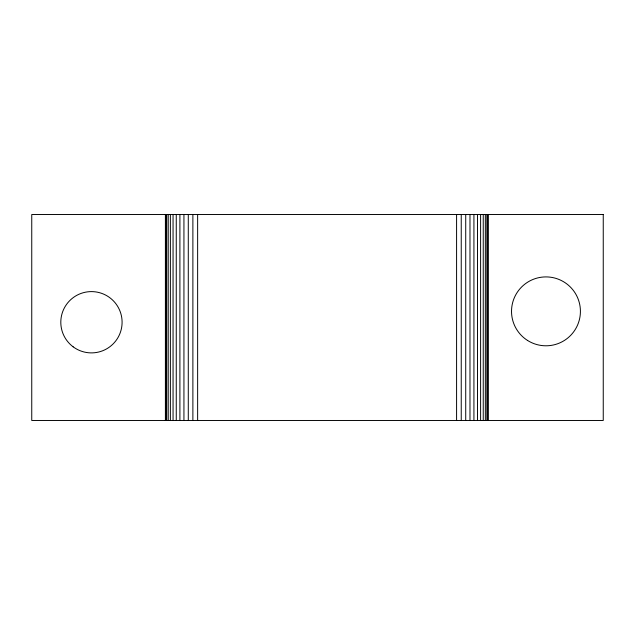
<?xml version="1.0" encoding="UTF-8"?>
<svg xmlns="http://www.w3.org/2000/svg" width="635" height="635" viewBox="0 0 635 635"><rect width="100%" height="100%" fill="white"/><g stroke="black" fill="none" stroke-linecap="round" stroke-linejoin="round"><path stroke-width="0.95" d="M488.101 214.527L488.101 420.473M487.791 214.527L487.791 420.473M486.862 214.527L486.862 420.473M485.338 214.527L485.338 420.473M483.243 214.527L483.243 420.473M480.608 214.527L480.608 420.473M477.488 214.527L477.488 420.473M473.924 214.527L473.924 420.473M469.979 214.527L469.979 420.473M465.725 214.527L465.725 420.473M461.24 214.527L461.24 420.473M456.589 214.527L456.589 420.473M197.636 214.527L197.636 420.473M192.881 214.527L192.881 420.473M188.285 214.527L188.285 420.473M183.936 214.527L183.936 420.473M179.903 214.527L179.903 420.473M176.26 214.527L176.26 420.473M173.061 214.527L173.061 420.473M170.37 214.527L170.37 420.473M168.227 214.527L168.227 420.473M166.664 214.527L166.664 420.473M165.719 214.527L165.719 420.473M165.402 214.527L165.402 420.473M603.25 214.527L31.75 214.527L31.75 420.473L603.25 420.473L603.25 214.527M527.606 340.487A34.441 34.441 0 0 0 580.39 312.69A34.441 34.441 0 0 0 529.923 280.876A34.441 34.441 0 0 0 527.606 340.487M73.168 346.837A30.639 30.639 0 0 0 121.888 325.795A30.639 30.639 0 0 0 79.304 294.116A30.639 30.639 0 0 0 73.168 346.837"/></g></svg>
